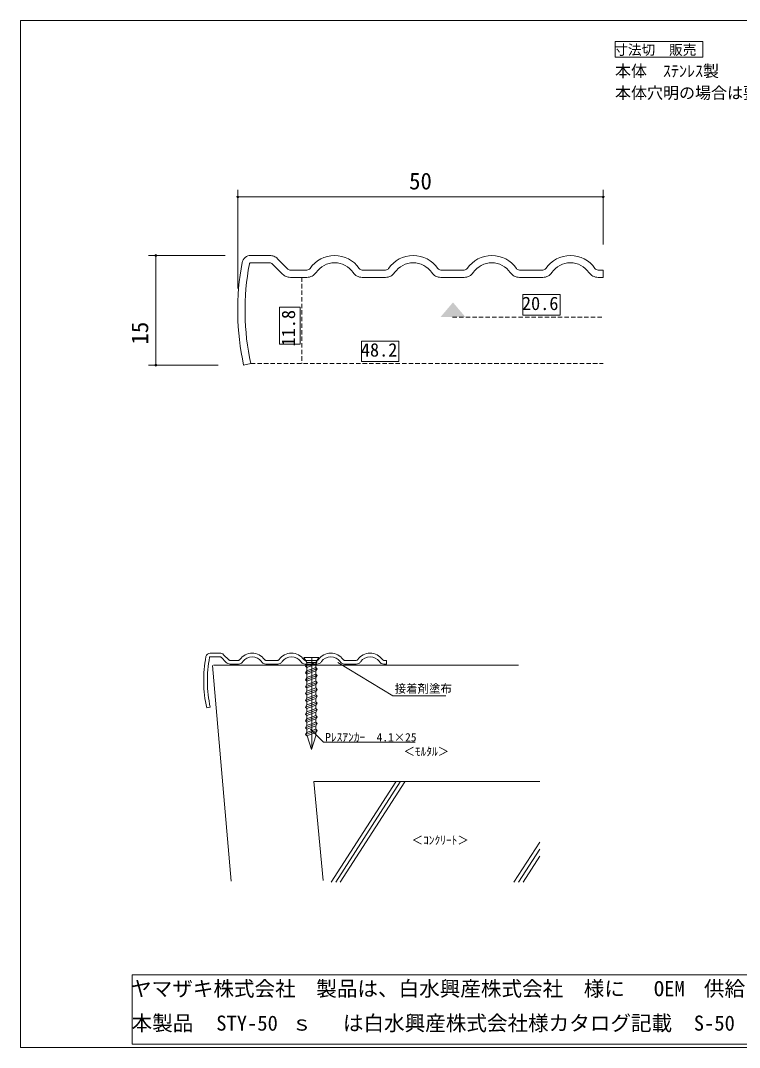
# Model space of a CAD drawing. Units: millimetres at full size, sheet at 2:1. Extents: x -101 to 101, y -70 to 70.
# Drawn here: x -101.2 to -2.9, y -70.2 to 70.2 of the extents above; entities that cross this region are included whole.
import ezdxf
from ezdxf.enums import TextEntityAlignment as Align

# ---------------------------------------------------------------- set-up
doc = ezdxf.new("R2010")
doc.units = ezdxf.units.MM
doc.header["$LTSCALE"] = 0.5
doc.header["$PDMODE"] = 32
doc.header["$PDSIZE"] = 0.25
doc.linetypes.add('DASHED1', pattern=[1.8, 1.2, -0.6])
for name, color, linetype, lineweight in [('0-0_0', 7, 'Continuous', 18), ('0-2_寸法', 7, 'Continuous', 18), ('0-4_LEVEL001', 7, 'Continuous', 18), ('0-5_MOJI', 7, 'Continuous', 18), ('0-6_NEJI', 7, 'Continuous', 18), ('0-7_SIAGE', 4, 'Continuous', 9), ('0-8_SITAJI', 2, 'Continuous', 18), ('0-A_一般', 140, 'Continuous', 18)]:
    doc.layers.add(name, color=color, linetype=linetype, lineweight=lineweight)
doc.styles.add('ＭＳ ゴシック', font='')
doc.styles.get('ＭＳ ゴシック').set_extended_font_data('MS Gothic')

msp = doc.modelspace()

# ---------------------------------------------------------------- linework, layer by layer
at = {"layer": '0-0_0'}
msp.add_line((-61.43, -16.9), (-61.43, -29.2469), dxfattribs=at)
at = {"layer": '0-2_寸法'}
for p, q in [((-71.5483, 33.6108), (-71.5483, 47.109)), ((-21.5519, 39.6091), (-21.5519, 47.109)), ((-71.5483, 46.109), (-21.5519, 46.109)), ((-21.8023, 46.109), (-71.298, 46.109)), ((-73.2596, 38.1091), (-83.7611, 38.1091)), ((-82.7611, 38.1091), (-82.7611, 23.1091)), ((-82.7611, 23.3594), (-82.7611, 37.8586)), ((-74.2389, 23.1091), (-83.7611, 23.1091))]:
    msp.add_line(p, q, dxfattribs=at)
for p in [(-71.5483, 46.109), (-21.5519, 46.109), (-82.7611, 38.1091), (-82.7611, 23.1091)]:
    msp.add_point(p, dxfattribs=at)
at = {"layer": '0-4_LEVEL001'}
for p, q in [((-69.7595, 38.1091), (-67.1732, 38.1091)), ((-67.1732, 37.1091), (-69.7595, 37.1091)), ((-65.4055, 35.5484), (-66.8196, 36.9626)), ((-66.1125, 37.6697), (-64.6984, 36.2555)), ((-64.3448, 36.1091), (-62.0768, 36.1091)), ((-54.5269, 36.1091), (-51.3268, 36.1091)), ((-43.777, 36.1091), (-40.5768, 36.1091)), ((-33.027, 36.1091), (-29.8268, 36.1091)), ((-62.0768, 35.1091), (-64.3448, 35.1091)), ((-51.3268, 35.1091), (-54.5269, 35.1091)), ((-40.5768, 35.1091), (-43.777, 35.1091)), ((-29.8268, 35.1091), (-33.027, 35.1091)), ((-75.3021, -16.2909), (-74.0088, -16.2909)), ((-74.0088, -16.7909), (-75.3021, -16.7909)), ((-73.4785, -16.5106), (-72.7714, -17.2177)), ((-73.125, -17.5713), (-73.8321, -16.8642)), ((-72.5947, -17.2909), (-71.4606, -17.2909)), ((-71.4606, -17.7909), (-72.5947, -17.7909)), ((-67.6858, -17.2909), (-66.0856, -17.2909)), ((-66.0856, -17.7909), (-67.6858, -17.7909)), ((-65.8788, -17.1813), (-65.8788, -17.1814)), ((-62.3108, -17.2909), (-60.7106, -17.2909)), ((-60.7106, -17.7909), (-62.3108, -17.7909)), ((-60.5038, -17.1813), (-60.5038, -17.1814)), ((-56.9358, -17.2909), (-55.3356, -17.2909)), ((-55.3356, -17.7909), (-56.9358, -17.7909))]:
    msp.add_line(p, q, dxfattribs=at)
for points in [[(-69.9561, 36.9463), (-70.1053, 36.1021), (-70.233, 35.2544), (-70.3394, 34.4037), (-70.4244, 33.5506), (-70.4878, 32.6957), (-70.5297, 31.8394), (-70.5498, 30.9823), (-70.5485, 30.125), (-70.5255, 29.268), (-70.4809, 28.4119), (-70.4146, 27.5572), (-70.327, 26.7043), (-70.2177, 25.854), (-70.0872, 25.0067), (-69.9352, 24.163), (-69.7621, 23.3233), (-70.7389, 23.1091)], [(-22.277, 36.1091), (-21.5519, 36.1091), (-21.5519, 35.1091), (-22.277, 35.1091)], [(-75.4003, -16.8723), (-75.4749, -17.2944), (-75.5387, -17.7183), (-75.592, -18.1436), (-75.6344, -18.5702), (-75.6661, -18.9976), (-75.687, -19.4258), (-75.6971, -19.8543), (-75.6964, -20.283), (-75.6849, -20.7115), (-75.6627, -21.1395), (-75.6295, -21.5669), (-75.5857, -21.9933), (-75.5311, -22.4185), (-75.4658, -22.8422), (-75.3898, -23.264), (-75.3033, -23.6838), (-75.7917, -23.7909)], [(-51.5608, -17.2909), (-51.1982, -17.2909), (-51.1982, -17.7909), (-51.5608, -17.7909)]]:
    msp.add_lwpolyline(points, dxfattribs=at)
for centre, radius, start, end in [((-69.7595, 36.9091), 1.2, 90, 169.258), ((-67.1732, 36.6091), 1.5, 67.5, 90), ((-67.1732, 36.6091), 1.5, 45, 67.5), ((-58.3019, 34.0466), 4.0625, 34.222, 145.83), ((-58.3019, 34.0466), 4.0625, 34.222, 145.83), ((-47.5519, 34.0466), 4.0625, 34.222, 145.83), ((-36.8019, 34.0466), 4.0625, 34.222, 145.83), ((-26.0519, 34.0466), 4.0625, 34.222, 145.83), ((-36.5519, 30.6091), 35, 169.258, 180.816), ((-69.7595, 36.9091), 0.2, 129.628, 169.257), ((-69.7595, 36.9091), 0.2, 90, 129.628), ((-67.1732, 36.6091), 0.5, 67.5, 90), ((-67.1732, 36.6091), 0.5, 45, 67.5), ((-58.3019, 34.0466), 3.0625, 90, 145.83), ((-58.3019, 34.0466), 3.0625, 34.17, 90), ((-47.5519, 34.0466), 3.0625, 90, 145.83), ((-47.5519, 34.0466), 3.0625, 34.17, 90), ((-36.8019, 34.0466), 3.0625, 90, 145.83), ((-36.8019, 34.0466), 3.0625, 34.17, 90), ((-26.0519, 34.0466), 3.0625, 90, 145.83), ((-26.0519, 34.0466), 3.0625, 34.17, 90), ((-64.3448, 36.6091), 1.5, 225, 247.5), ((-64.3448, 36.6091), 1.5, 247.5, 270), ((-64.3448, 36.6091), 0.5, 225, 247.5), ((-64.3448, 36.6091), 0.5, 247.5, 270), ((-62.0769, 36.6091), 0.5, 270.003, 297.915), ((-62.0768, 36.6091), 1.5, 270, 297.915), ((-62.0768, 36.6091), 0.5, 297.915, 325.83), ((-62.0768, 36.6091), 1.5, 297.915, 325.83), ((-54.5269, 36.6091), 1.5, 214.17, 242.085), ((-54.5269, 36.6091), 1.5, 242.085, 270), ((-54.5269, 36.6091), 0.5, 214.17, 242.085), ((-54.5269, 36.6091), 0.5, 242.085, 270), ((-51.3268, 36.609), 0.5, 269.999, 297.915), ((-51.3268, 36.6091), 1.5, 270, 297.915), ((-51.3268, 36.6091), 0.5, 297.915, 325.83), ((-51.3268, 36.6091), 1.5, 297.915, 325.83), ((-43.777, 36.6091), 1.5, 214.17, 242.085), ((-43.777, 36.6091), 1.5, 242.085, 270), ((-43.777, 36.6091), 0.5, 214.17, 242.085), ((-43.777, 36.6091), 0.5, 242.085, 270), ((-40.5768, 36.609), 0.5, 269.999, 297.915), ((-40.5768, 36.6091), 1.5, 270, 297.915), ((-40.5768, 36.6091), 0.5, 297.915, 325.83), ((-40.5768, 36.6091), 1.5, 297.915, 325.83), ((-33.027, 36.6091), 1.5, 214.17, 242.085), ((-33.027, 36.6091), 1.5, 242.085, 270), ((-33.027, 36.6091), 0.5, 214.17, 242.085), ((-33.027, 36.6091), 0.5, 242.085, 270), ((-29.8269, 36.6091), 0.5, 270, 297.915), ((-29.8268, 36.6091), 1.5, 270, 297.915), ((-29.8268, 36.6091), 0.5, 297.915, 325.83), ((-29.8268, 36.6091), 1.5, 297.915, 325.83), ((-22.277, 36.6091), 1.5, 214.17, 242.085), ((-22.277, 36.6091), 1.5, 242.085, 270), ((-22.277, 36.6091), 0.5, 214.17, 242.085), ((-22.277, 36.6091), 0.5, 242.085, 270), ((-36.5519, 30.6091), 35, 180.816, 192.374), ((-58.6982, -20.0409), 17.5, 169.258, 180.816), ((-75.3021, -16.891), 0.6, 90, 169.258), ((-75.3021, -16.891), 0.1, 129.628, 169.257), ((-75.3021, -16.891), 0.1, 90, 129.628), ((-74.0088, -17.0409), 0.75, 67.5, 90), ((-74.0088, -17.0409), 0.25, 67.5, 90), ((-74.0088, -17.0409), 0.25, 45, 67.5), ((-74.0088, -17.0409), 0.75, 45, 67.5), ((-69.5732, -18.3222), 2.0312, 34.222, 145.83), ((-69.5732, -18.3222), 1.5312, 90, 145.83), ((-69.5732, -18.3222), 1.5312, 34.17, 90), ((-64.1982, -18.3222), 2.0312, 34.17, 145.83), ((-64.1982, -18.3222), 1.5312, 90, 145.83), ((-64.1982, -18.3222), 1.5312, 34.17, 90), ((-58.8232, -18.3222), 2.0312, 34.17, 145.83), ((-58.8232, -18.3222), 1.5312, 90, 145.83), ((-58.8232, -18.3222), 1.5312, 34.17, 90), ((-53.4482, -18.3222), 2.0312, 34.17, 145.83), ((-53.4482, -18.3222), 1.5312, 90, 145.83), ((-53.4482, -18.3222), 1.5312, 34.17, 90), ((-72.5947, -17.0409), 0.75, 225, 247.5), ((-72.5947, -17.0409), 0.75, 247.5, 270), ((-72.5947, -17.0409), 0.25, 225, 247.5), ((-72.5947, -17.0409), 0.25, 247.5, 270), ((-71.4606, -17.0409), 0.25, 270.003, 297.915), ((-71.4606, -17.0409), 0.75, 270, 297.915), ((-71.4606, -17.0409), 0.25, 297.915, 325.83), ((-71.4606, -17.0409), 0.75, 297.915, 325.83), ((-67.6858, -17.0409), 0.75, 214.17, 242.085), ((-67.6858, -17.0409), 0.75, 242.085, 270), ((-67.6858, -17.0409), 0.25, 214.17, 242.085), ((-67.6858, -17.0409), 0.25, 242.085, 270), ((-66.0856, -17.0409), 0.25, 269.999, 297.915), ((-66.0856, -17.0409), 0.75, 270, 297.915), ((-66.0856, -17.0409), 0.25, 297.915, 325.83), ((-66.0856, -17.0409), 0.75, 297.915, 325.83), ((-62.3108, -17.0409), 0.75, 214.17, 242.085), ((-62.3108, -17.0409), 0.75, 242.085, 270), ((-62.3108, -17.0409), 0.25, 214.17, 242.085), ((-62.3108, -17.0409), 0.25, 242.085, 270), ((-60.7106, -17.0409), 0.25, 269.999, 297.915), ((-60.7106, -17.0409), 0.75, 270, 297.915), ((-60.7106, -17.0409), 0.25, 297.915, 325.83), ((-60.7106, -17.0409), 0.75, 297.915, 325.83), ((-56.9358, -17.0409), 0.75, 214.17, 242.085), ((-56.9358, -17.0409), 0.75, 242.085, 270), ((-56.9358, -17.0409), 0.25, 214.17, 242.085), ((-56.9358, -17.0409), 0.25, 242.085, 270), ((-55.3356, -17.0409), 0.25, 270, 297.915), ((-55.3356, -17.0409), 0.75, 270, 297.915), ((-55.3356, -17.0409), 0.25, 297.915, 325.83), ((-55.3356, -17.0409), 0.75, 297.915, 325.83), ((-51.5608, -17.0409), 0.75, 214.17, 242.085), ((-51.5608, -17.0409), 0.75, 242.085, 270), ((-51.5608, -17.0409), 0.25, 214.17, 242.085), ((-51.5608, -17.0409), 0.25, 242.085, 270), ((-58.6982, -20.0409), 17.5, 180.816, 192.374)]:
    msp.add_arc(centre, radius, start, end, dxfattribs=at)
at = {"layer": '0-5_MOJI'}
for p, q in [((-43.0998, -22.1333), (-50.3565, -22.1333)), ((-59.797, -28.4988), (-61.6132, -26.6819)), ((-59.797, -28.4988), (-47.2888, -28.4988))]:
    msp.add_line(p, q, dxfattribs=at)
at = {"layer": '0-6_NEJI'}
for p, q in [((-62.1175, -17.5819), (-62.5113, -16.9)), ((-62.1175, -17.5819), (-62.1175, -20.5819)), ((-60.8675, -17.5819), (-62.1175, -17.5819)), ((-60.8675, -17.5819), (-60.4738, -16.9)), ((-60.8675, -17.5819), (-60.8675, -20.1313)), ((-60.7194, -20.3182), (-62.302, -20.8888)), ((-62.1175, -20.5819), (-62.302, -20.8888)), ((-62.1175, -21.0631), (-62.302, -20.8888)), ((-60.8675, -20.1313), (-62.1175, -20.5819)), ((-60.865, -20.6113), (-62.1175, -21.0631)), ((-62.1175, -21.0631), (-62.1175, -21.5194)), ((-60.8675, -21.0688), (-62.1175, -21.5194)), ((-60.8675, -20.1313), (-60.672, -20.3182)), ((-60.8675, -21.0688), (-60.672, -21.2557)), ((-60.865, -20.6113), (-60.672, -20.3182)), ((-60.865, -20.6113), (-60.865, -21.0688)), ((-60.7194, -21.2557), (-62.302, -21.8263)), ((-62.1175, -21.5194), (-62.302, -21.8263)), ((-62.1175, -22.0006), (-62.302, -21.8263)), ((-60.7194, -22.1932), (-62.302, -22.7638)), ((-62.1175, -22.4569), (-62.302, -22.7638)), ((-60.865, -21.5488), (-62.1175, -22.0006)), ((-62.1175, -22.0006), (-62.1175, -22.4569)), ((-60.8675, -22.0063), (-62.1175, -22.4569)), ((-60.8675, -22.0063), (-60.672, -22.1932)), ((-60.865, -21.5488), (-60.672, -21.2557)), ((-60.865, -21.5488), (-60.865, -22.0063)), ((-60.865, -22.4863), (-60.672, -22.1932)), ((-62.1175, -22.9381), (-62.302, -22.7638)), ((-60.7194, -23.1307), (-62.302, -23.7013)), ((-62.1175, -23.3944), (-62.302, -23.7013)), ((-62.1175, -23.8756), (-62.302, -23.7013)), ((-60.865, -22.4863), (-62.1175, -22.9381)), ((-62.1175, -22.9381), (-62.1175, -23.3944)), ((-60.8675, -22.9438), (-62.1175, -23.3944)), ((-60.865, -23.4238), (-62.1175, -23.8756)), ((-62.1175, -23.8756), (-62.1175, -24.3319)), ((-60.8675, -23.8813), (-62.1175, -24.3319)), ((-60.8675, -22.9438), (-60.672, -23.1307)), ((-60.8675, -23.8813), (-60.672, -24.0682)), ((-60.865, -22.4863), (-60.865, -22.9438)), ((-60.865, -23.4238), (-60.672, -23.1307)), ((-60.865, -23.4238), (-60.865, -23.8813)), ((-60.7194, -24.0682), (-62.302, -24.6388)), ((-62.1175, -24.3319), (-62.302, -24.6388)), ((-62.1175, -24.8131), (-62.302, -24.6388)), ((-60.7194, -25.0057), (-62.302, -25.5763)), ((-62.1175, -25.2694), (-62.302, -25.5763)), ((-60.865, -24.3613), (-62.1175, -24.8131)), ((-62.1175, -24.8131), (-62.1175, -25.2694)), ((-60.8675, -24.8188), (-62.1175, -25.2694)), ((-60.8675, -24.8188), (-60.672, -25.0057)), ((-60.865, -24.3613), (-60.672, -24.0682)), ((-60.865, -24.3613), (-60.865, -24.8188)), ((-60.865, -25.2988), (-60.672, -25.0057)), ((-62.1175, -25.7506), (-62.302, -25.5763)), ((-60.7194, -25.9432), (-62.302, -26.5138)), ((-62.1175, -26.2069), (-62.302, -26.5138)), ((-62.1175, -26.6881), (-62.302, -26.5138)), ((-60.865, -25.2988), (-62.1175, -25.7506)), ((-62.1175, -25.7506), (-62.1175, -26.2069)), ((-60.8675, -25.7563), (-62.1175, -26.2069)), ((-60.865, -26.2363), (-62.1175, -26.6881)), ((-62.1175, -26.6881), (-62.1175, -27.1444)), ((-60.8675, -26.6938), (-62.1175, -27.1444)), ((-60.8675, -25.7563), (-60.672, -25.9432)), ((-60.8675, -26.6938), (-60.672, -26.8807)), ((-60.865, -25.2988), (-60.865, -25.7563)), ((-60.865, -26.2363), (-60.672, -25.9432)), ((-60.865, -26.2363), (-60.865, -26.6938)), ((-60.7194, -26.8807), (-62.302, -27.4513)), ((-62.1175, -27.1444), (-62.302, -27.4513)), ((-62.1175, -27.6256), (-62.302, -27.4513)), ((-60.865, -27.1738), (-62.1175, -27.6256)), ((-62.0363, -27.6256), (-61.452, -29.4719)), ((-60.8675, -27.6256), (-61.452, -29.4719)), ((-60.865, -27.1738), (-60.672, -26.8807)), ((-60.865, -27.1738), (-60.865, -27.6256))]:
    msp.add_line(p, q, dxfattribs=at)
at = {"layer": '0-7_SIAGE'}
msp.add_line((-74.9855, -17.9718), (-72.44, -47.5055), dxfattribs=at)
at = {"layer": '0-8_SITAJI'}
for p, q in [((-72.44, -47.5055), (-74.9855, -17.9718)), ((-74.8649, -17.9487), (-33.1576, -17.9487)), ((-61.1606, -33.8824), (-30.2468, -33.8824)), ((-61.1606, -33.8824), (-59.8762, -47.3899)), ((-49.9468, -33.8862), (-58.7781, -47.6399)), ((-49.3218, -33.8862), (-58.1531, -47.6399)), ((-48.6968, -33.8862), (-57.5281, -47.6399)), ((-30.2468, -42.1399), (-33.7781, -47.6399)), ((-30.2468, -43.1137), (-33.1531, -47.6399)), ((-30.2468, -44.0868), (-32.5281, -47.6399))]:
    msp.add_line(p, q, dxfattribs=at)
at = {"layer": '0-A_一般', "color": 4, "linetype": 'DASHED1', "lineweight": 9}
for p, q in [((-62.7611, 35.1091), (-62.7611, 23.3233)), ((-21.761, 29.6831), (-42.2695, 29.6831)), ((-69.7621, 23.3233), (-21.5519, 23.3233))]:
    msp.add_line(p, q, dxfattribs=at)
at = {"layer": '0-A_一般', "color": 7}
for p, q in [((-62.5113, -16.9), (-60.4738, -16.9)), ((-60.7194, -17.5057), (-62.302, -18.0763)), ((-62.1175, -17.7694), (-62.302, -18.0763)), ((-62.1175, -18.2506), (-62.302, -18.0763)), ((-60.865, -17.7988), (-62.1175, -18.2506)), ((-62.1175, -18.2506), (-62.1175, -18.7069)), ((-60.8675, -18.2563), (-62.1175, -18.7069)), ((-60.8675, -18.2563), (-60.672, -18.4432)), ((-60.865, -17.7988), (-60.672, -17.5057)), ((-60.865, -17.7988), (-60.865, -18.2563)), ((-57.8614, -17.5892), (-50.3565, -22.1333)), ((-60.7194, -18.4432), (-62.302, -19.0138)), ((-62.1175, -18.7069), (-62.302, -19.0138)), ((-62.1175, -19.1881), (-62.302, -19.0138)), ((-60.7194, -19.3807), (-62.302, -19.9513)), ((-62.1175, -19.6444), (-62.302, -19.9513)), ((-60.865, -18.7363), (-62.1175, -19.1881)), ((-62.1175, -19.1881), (-62.1175, -19.6444)), ((-60.8675, -19.1938), (-62.1175, -19.6444)), ((-60.8675, -19.1938), (-60.672, -19.3807)), ((-60.865, -18.7363), (-60.672, -18.4432)), ((-60.865, -18.7363), (-60.865, -19.1938)), ((-60.865, -19.6738), (-60.672, -19.3807)), ((-62.1175, -20.1256), (-62.302, -19.9513)), ((-60.7194, -20.3182), (-62.302, -20.8888)), ((-62.1175, -20.5819), (-62.302, -20.8888)), ((-62.1175, -21.0631), (-62.302, -20.8888)), ((-60.865, -19.6738), (-62.1175, -20.1256)), ((-62.1175, -20.1256), (-62.1175, -20.5819)), ((-60.8675, -20.1313), (-62.1175, -20.5819)), ((-60.865, -20.6113), (-62.1175, -21.0631)), ((-60.8675, -20.1313), (-60.672, -20.3182)), ((-60.865, -19.6738), (-60.865, -20.1313)), ((-60.865, -20.6113), (-60.672, -20.3182)), ((-60.865, -20.6113), (-60.865, -21.0688))]:
    msp.add_line(p, q, dxfattribs=at)
for points in [[(-101.25, 70.25), (101.25, 70.25), (101.25, -70.25), (-101.25, -70.25)], [(-19.9366, 65.2507), (-7.9563, 65.2507), (-7.9563, 67.3674), (-19.9366, 67.3674)], [(-32.5371, 29.941), (-27.4572, 29.941), (-27.4572, 32.7632), (-32.5371, 32.7632)], [(-63.0055, 25.9763), (-63.0055, 31.0563), (-65.8278, 31.0563), (-65.8278, 25.9763)], [(-54.6093, 23.5812), (-49.5293, 23.5812), (-49.5293, 26.4035), (-54.6093, 26.4035)], [(-85.9826, -69.8159), (58.8174, -69.8159), (58.8174, -60.291), (-85.9826, -60.291)]]:
    msp.add_lwpolyline(points, close=True, dxfattribs=at)
at = {"layer": '0-A_一般'}
for points in [[(-42.1113, 31.6831), (-40.4022, 29.6831), (-43.8203, 29.6831)], [(-42.1113, 31.6831), (-42.1112, 31.6831), (-42.1112, 31.6831)]]:
    msp.add_solid(points, dxfattribs=at)

# ---------------------------------------------------------------- texts
at = {"layer": '0-2_寸法', "style": 'ＭＳ ゴシック'}
msp.add_text('50', height=2.292, dxfattribs=at).set_placement((-48.1134, 46.4544), align=Align.BOTTOM_LEFT)
msp.add_text('15', height=2.292, rotation=90, dxfattribs=at).set_placement((-83.1064, 25.9193), align=Align.BOTTOM_LEFT)
at = {"layer": '0-5_MOJI', "style": 'ＭＳ ゴシック'}
for s, p in [('接着剤塗布', (-50.0771, -22.0816)), ('Pﾚｽｱﾝｶｰ  4.1×25', (-59.5795, -28.7231)), ('＜ﾓﾙﾀﾙ＞', (-48.8848, -30.6796)), ('＜ｺﾝｸﾘｰﾄ＞', (-47.7638, -42.8179))]:
    msp.add_text(s, height=1.146, dxfattribs=at).set_placement(p, align=Align.BOTTOM_LEFT)
at = {"layer": '0-A_一般', "color": 7, "style": 'ＭＳ ゴシック'}
for s, height, p in [('寸法切\u3000販売', 1.375, (-20.0683, 65.1454)), ('本体  ｽﾃﾝﾚｽ製  ', 1.605, (-19.9529, 62.0591)), ('本体穴明の場合は要納期', 1.605, (-19.9529, 59.0687)), ('ヤマザキ株式会社\u3000製品は、白水興産株式会社\u3000様に', 2.063, (-86.1308, -63.8525)), ('OEM', 2.063, (-14.6362, -63.8525)), ('供給してることを証明いたします。', 2.063, (-7.7942, -63.8525)), ('本製品\u3000', 2.063, (-86.0691, -68.5686)), ('STY-50', 2.063, (-74.4846, -68.5686)), ('ｓ \u3000は白水興産株式会社様カタログ記載\u3000', 2.063, (-64.197, -68.5686)), ('S-50', 2.063, (-9.1774, -68.5686))]:
    msp.add_text(s, height=height, dxfattribs=at).set_placement(p, align=Align.BOTTOM_LEFT)
at = {"layer": '0-A_一般', "color": 4, "style": 'ＭＳ ゴシック'}
for s, p in [('20.6', (-32.6798, 30.086)), ('48.2', (-54.7081, 23.7263))]:
    msp.add_text(s, height=1.834, dxfattribs=at).set_placement(p, align=Align.BOTTOM_LEFT)
msp.add_text('11.8', height=1.834, rotation=90, dxfattribs=at).set_placement((-63.1505, 25.6579), align=Align.BOTTOM_LEFT)

doc.saveas('drawing.dxf')
